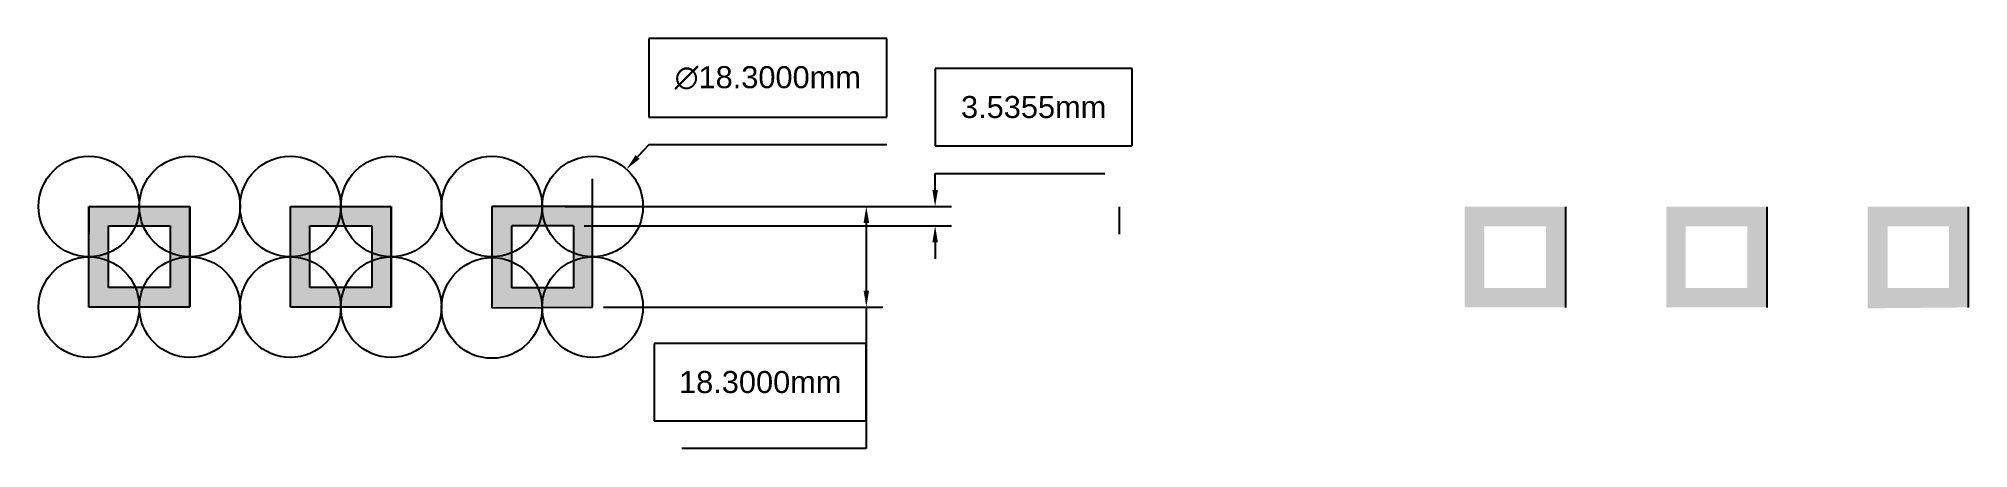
# Model space of a CAD drawing. Header units: millimetres. Extents: x 45 to 395, y 84 to 158.
import ezdxf

# ---------------------------------------------------------------- set-up
doc = ezdxf.new("R2010")
doc.units = ezdxf.units.MM
doc.header["$MEASUREMENT"] = 0
doc.layers.add('BATERIE', color=106, linetype='Continuous')
doc.layers.add('LEGATURI_BATERIE', color=251, linetype='Continuous')
doc.layers.add('COTE', color=114, linetype='Continuous', lineweight=35)
doc.styles.get("Standard").update_dxf_attribs({"font": 'arial.ttf'})
doc.dimstyles.new('AERO_DIM', dxfattribs={"dimtxt": 40, "dimasz": 30, "dimexe": 3, "dimexo": 2, "dimgap": -5, "dimtad": 1, "dimtih": 1, "dimtoh": 1, "dimdec": 4, "dimzin": 0, "dimdsep": 46, "dimtxsty": 'Standard', "dimcen": 5, "dimadec": 0, "dimazin": 0, "dimtfac": 1, "dimtdec": 4, "dimtofl": 0, "dimtmove": 0, "dimatfit": 3, "dimfxl": 1, "dimtolj": 1, "dimtzin": 0, "dimarcsym": 0})

# ---------------------------------------------------------------- blocks, each defined once
blk = doc.blocks.new('*D3')
at = {"layer": 'COTE', "color": 0, "lineweight": -2, "transparency": 16777216}
for p, q in [((199.02, 158.04), (155.75, 158.04)), ((155.75, 158.04), (155.75, 143.73)), ((199.02, 143.73), (199.02, 158.04)), ((155.75, 143.73), (199.02, 143.73)), ((155.75, 138.73), (153.73, 136.52)), ((199.02, 138.73), (155.75, 138.73)), ((145.56, 122.53), (145.56, 132.53)), ((140.56, 127.53), (150.56, 127.53))]:
    blk.add_line(p, q, dxfattribs=at)
at = {"layer": 'COTE', "color": 0, "transparency": 16777216}
blk.add_solid([(153.36, 136.85), (154.1, 136.18), (151.71, 134.3)], dxfattribs=at)
at = {"layer": 'Defpoints', "color": 0, "transparency": 16777216}
for p in [(151.71, 134.3), (139.4, 120.76)]:
    blk.add_point(p, dxfattribs=at)
at = {"layer": 'COTE', "color": 0, "transparency": 16777216, "insert": (177.38, 150.89), "char_height": 4, "attachment_point": 5}
blk.add_mtext('\\A1;∅18.3000mm', dxfattribs=at)
blk = doc.blocks.new('*D4')
at = {"layer": 'COTE', "color": 0, "lineweight": -2, "transparency": 16777216}
for p, q in [((147.56, 127.53), (198.28, 127.53)), ((195.28, 124.53), (195.28, 112.23)), ((147.56, 109.23), (198.28, 109.23)), ((195.28, 109.23), (195.28, 83.52)), ((195.28, 102.61), (156.74, 102.61)), ((156.74, 102.61), (156.74, 88.52)), ((195.28, 88.52), (195.28, 102.61)), ((156.74, 88.52), (195.28, 88.52)), ((195.28, 83.52), (161.74, 83.52))]:
    blk.add_line(p, q, dxfattribs=at)
at = {"layer": 'COTE', "color": 0, "transparency": 16777216}
for points in [[(194.78, 124.53), (195.78, 124.53), (195.28, 127.53)], [(194.78, 112.23), (195.78, 112.23), (195.28, 109.23)]]:
    blk.add_solid(points, dxfattribs=at)
at = {"layer": 'Defpoints', "color": 0, "transparency": 16777216}
for p in [(145.56, 127.53), (145.56, 109.23), (195.28, 109.23)]:
    blk.add_point(p, dxfattribs=at)
at = {"layer": 'COTE', "color": 0, "transparency": 16777216, "insert": (176.01, 95.57), "char_height": 4, "attachment_point": 5}
blk.add_mtext('\\A1;18.3000mm', dxfattribs=at)
blk = doc.blocks.new('*D5')
at = {"layer": 'COTE', "color": 0, "lineweight": -2, "transparency": 16777216}
for p, q in [((243.59, 152.61), (207.78, 152.61)), ((207.78, 152.61), (207.78, 138.53)), ((243.59, 138.53), (243.59, 152.61)), ((207.78, 138.53), (243.59, 138.53)), ((207.78, 130.53), (207.78, 133.53)), ((207.78, 133.53), (238.59, 133.53)), ((147.56, 127.53), (210.78, 127.53)), ((144.05, 123.99), (210.78, 123.99)), ((207.78, 120.99), (207.78, 117.99))]:
    blk.add_line(p, q, dxfattribs=at)
at = {"layer": 'COTE', "color": 0, "transparency": 16777216}
for points in [[(207.28, 130.53), (208.28, 130.53), (207.78, 127.53)], [(207.28, 120.99), (208.28, 120.99), (207.78, 123.99)]]:
    blk.add_solid(points, dxfattribs=at)
at = {"layer": 'Defpoints', "color": 0, "transparency": 16777216}
for p in [(145.56, 127.53), (207.78, 127.53), (142.05, 123.99)]:
    blk.add_point(p, dxfattribs=at)
at = {"layer": 'COTE', "color": 0, "transparency": 16777216, "insert": (225.68, 145.57), "char_height": 4, "attachment_point": 5}
blk.add_mtext('\\A1;3.5355mm', dxfattribs=at)
blk = doc.blocks.new('BATERIE_3D')
at = {"layer": 'LEGATURI_BATERIE'}
h = blk.add_hatch(color=256, dxfattribs=at)
h.dxf.hatch_style = 1
h.paths.add_polyline_path([(-42.83, 91.89), (-61.13, 91.89), (-61.13, 86.89), (-61.13, 73.59), (-42.83, 73.59)])
h.paths.add_polyline_path([(-46.37, 77.12), (-57.6, 77.12), (-57.6, 88.35), (-46.37, 88.35)], flags=16)
h.paths.add_polyline_path([(-6.23, 73.59), (-6.23, 91.89), (-24.53, 91.89), (-24.53, 73.59)])
h.paths.add_polyline_path([(-9.77, 77.12), (-21, 77.12), (-21, 88.35), (-9.77, 88.35)], flags=16)
h.paths.add_polyline_path([(30.37, 73.59), (30.37, 91.89), (12.07, 91.89), (12.07, 73.42)])
h.paths.add_polyline_path([(15.7, 77.09), (15.7, 88.35), (26.86, 88.35), (26.86, 77.09)], flags=16)
for p, q in [((-42.83, 91.89), (-42.83, 73.59)), ((-6.23, 91.89), (-6.23, 73.59)), ((30.37, 73.59), (30.37, 91.89))]:
    blk.add_line(p, q, dxfattribs=at)

msp = doc.modelspace()

# ---------------------------------------------------------------- hatches: boundary and pattern name
at = {"layer": 'LEGATURI_BATERIE'}
h = msp.add_hatch(color=256, dxfattribs=at)
h.dxf.hatch_style = 1
h.paths.add_polyline_path([(72.3569, 127.52526), (54.0569, 127.52526), (54.0569, 122.52526), (54.0569, 109.22526), (72.3569, 109.22526)])
h.paths.add_polyline_path([(68.82137, 112.7608), (57.59243, 112.7608), (57.59243, 123.98973), (68.82137, 123.98973)], flags=16)
h.paths.add_polyline_path([(108.9569, 109.22526), (108.9569, 127.52526), (90.6569, 127.52526), (90.6569, 109.22526)])
h.paths.add_polyline_path([(105.42137, 112.7608), (94.19243, 112.7608), (94.19243, 123.98973), (105.42137, 123.98973)], flags=16)
h.paths.add_polyline_path([(145.5569, 109.22526), (145.5569, 127.52526), (127.2569, 127.52526), (127.2569, 109.06308)])
h.paths.add_polyline_path([(130.89135, 112.72974), (130.89135, 123.98973), (142.05243, 123.98973), (142.05243, 112.72974)], flags=16)

# ---------------------------------------------------------------- linework, layer by layer
at = {"layer": 'BATERIE'}
for centre in [(54.0569, 127.52526), (72.3569, 127.52526), (90.6569, 127.52526), (108.9569, 127.52526), (127.2569, 127.52526), (145.5569, 127.52526), (54.0569, 109.22526), (72.3569, 109.22526), (90.6569, 109.22526), (108.9569, 109.22526), (127.2569, 109.06308), (145.5569, 109.22526)]:
    msp.add_circle(centre, 9.15, dxfattribs=at)
at = {"layer": 'LEGATURI_BATERIE'}
for p, q in [((54.0569, 127.52526), (72.3569, 127.52526)), ((54.0569, 109.22526), (54.0569, 127.52526)), ((54.0569, 127.52526), (54.0569, 122.52526)), ((72.3569, 127.52526), (72.3569, 109.22526)), ((72.3569, 109.22526), (72.3569, 127.52526)), ((90.6569, 109.22526), (90.6569, 127.52526)), ((90.6569, 127.52526), (108.9569, 127.52526)), ((108.9569, 127.52526), (108.9569, 109.22526)), ((108.9569, 109.22526), (108.9569, 127.52526)), ((127.2569, 127.52526), (127.2569, 109.06308)), ((145.5569, 127.52526), (127.2569, 127.52526)), ((145.5569, 109.22526), (145.5569, 127.52526)), ((145.5569, 109.22526), (145.5569, 127.52526)), ((241.23525, 127.46208), (241.23525, 122.46208)), ((57.59243, 123.98973), (68.82137, 123.98973)), ((57.59243, 112.7608), (57.59243, 123.98973)), ((68.82137, 123.98973), (68.82137, 112.7608)), ((94.19243, 123.98973), (105.42137, 123.98973)), ((94.19243, 112.7608), (94.19243, 123.98973)), ((105.42137, 123.98973), (105.42137, 112.7608)), ((142.05243, 123.98973), (130.89135, 123.98973)), ((130.89135, 112.72974), (130.89135, 123.98973)), ((142.05243, 123.98973), (142.05243, 112.72974)), ((68.82137, 112.7608), (57.59243, 112.7608)), ((105.42137, 112.7608), (94.19243, 112.7608)), ((142.05243, 112.72974), (130.89135, 112.72974)), ((72.3569, 109.22526), (54.0569, 109.22526)), ((108.9569, 109.22526), (90.6569, 109.22526)), ((127.2569, 109.06308), (145.5569, 109.22526))]:
    msp.add_line(p, q, dxfattribs=at)

# ---------------------------------------------------------------- block references
msp.add_blockref('BATERIE_3D', (365.1261, 35.57571), dxfattribs=at)

# ---------------------------------------------------------------- dimensions: what is measured, and where the dimension line sits
at = {"layer": 'COTE'}
dim = msp.add_diameter_dim_2p(p1=(139.40162, 120.7551), p2=(151.71218, 134.29542), dimstyle='AERO_DIM', override={"dimtxt": 4, "dimasz": 3, "dimpost": 'mm'}, dxfattribs=at)
dim.commit()
dim.dimension.update_dxf_attribs({"geometry": '*D3', "text_midpoint": (177.38281, 150.88903)})
for base, p1, p2, picture, middle in [((207.77985, 127.52526), (142.05243, 123.98973), (145.5569, 127.52526), '*D5', (225.68298, 133.52526)), ((195.28321, 109.22526), (145.5569, 127.52526), (145.5569, 109.22526), '*D4', (176.01309, 83.52322))]:
    dim = msp.add_linear_dim(base=base, p1=p1, p2=p2, angle=90, dimstyle='AERO_DIM', override={"dimtxt": 4, "dimasz": 3, "dimpost": 'mm'}, dxfattribs=at)
    dim.commit()
    dim.dimension.update_dxf_attribs({"geometry": picture, "text_midpoint": middle, "dimtype": 160})

doc.saveas('drawing.dxf')
